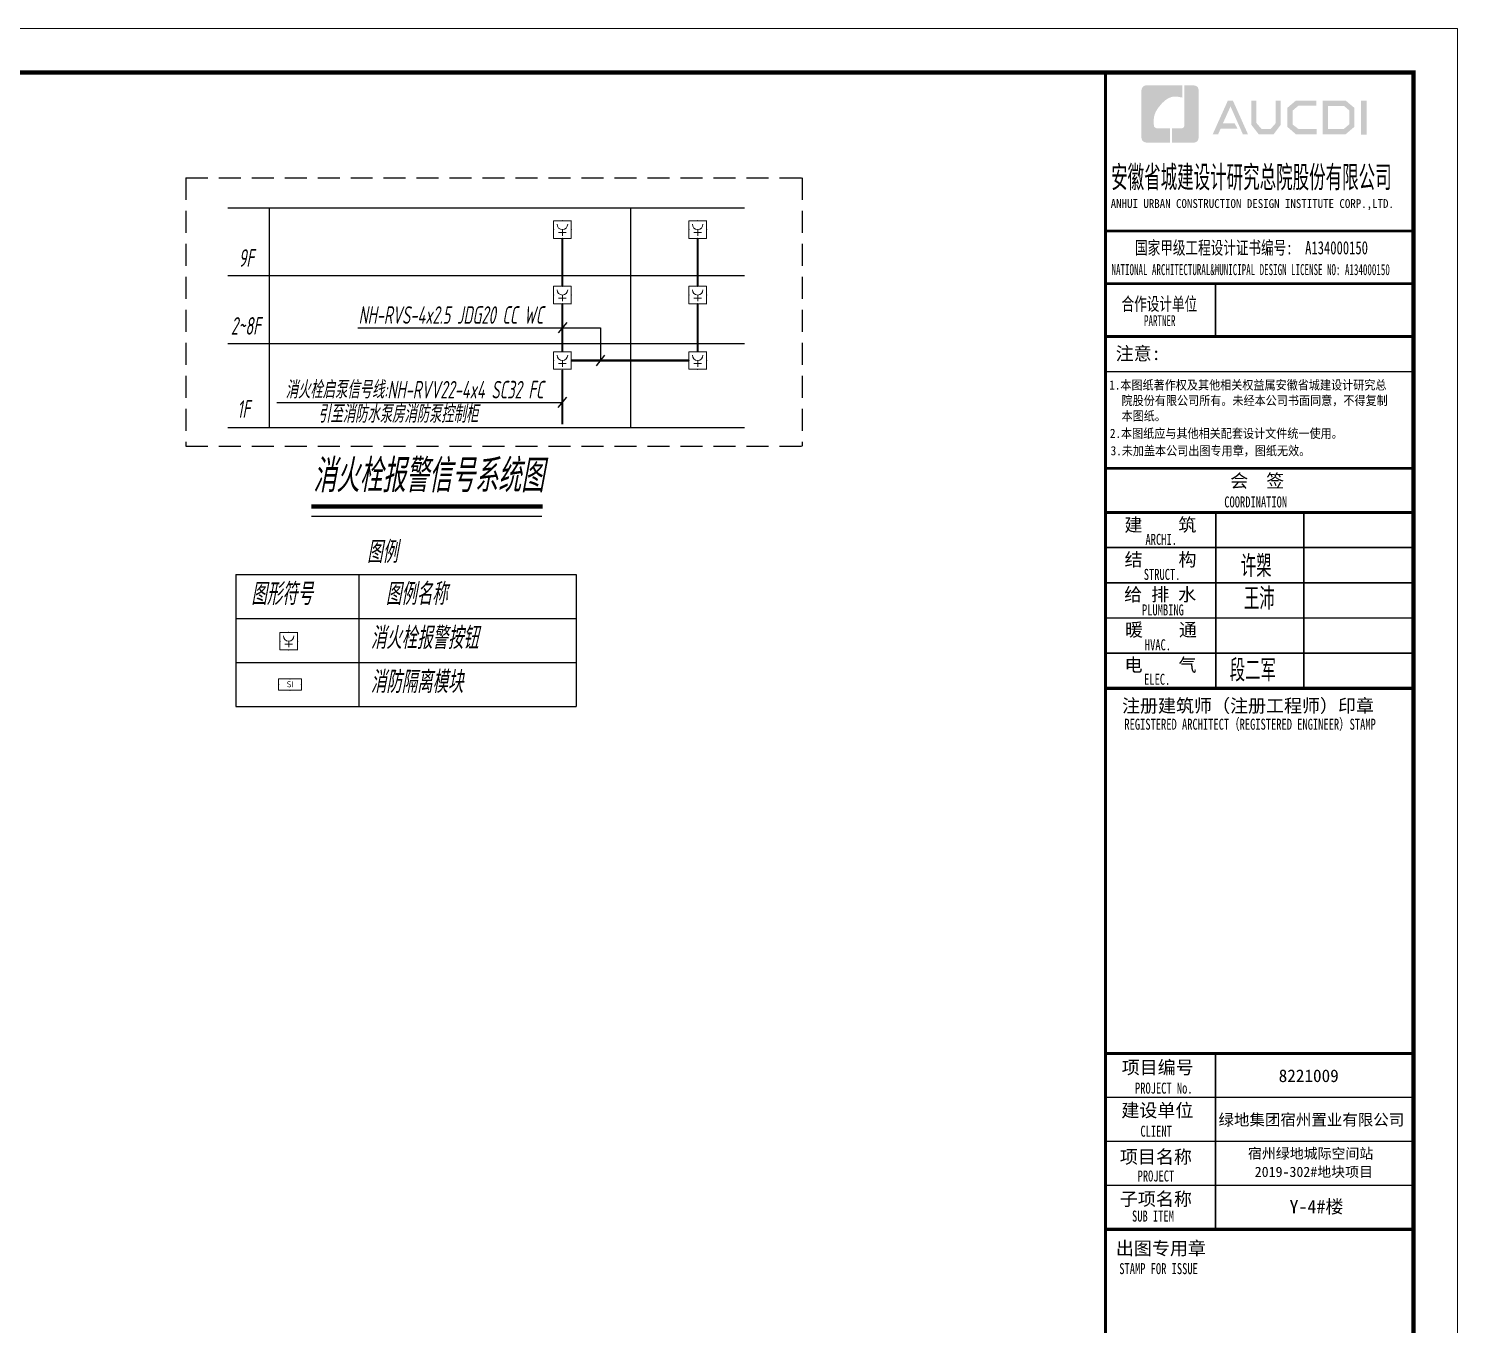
# Model space of a CAD drawing. Extents: x 5031545 to 5313844, y -886381 to -283477.
# Drawn here: x 5281361 to 5313844, y -737644 to -708181 of the extents above; entities that cross this region are included whole.
import ezdxf
from ezdxf.enums import TextEntityAlignment as Align

# ---------------------------------------------------------------- set-up
doc = ezdxf.new("R2010")
doc.units = 0
doc.header["$LTSCALE"] = 1000
doc.header["$MEASUREMENT"] = 0
doc.linetypes.add('DASHED', pattern=[0.75, 0.5, -0.25])
doc.layers.get('0').update_dxf_attribs({"linetype": 'CONTINUOUS'})
for name, color, linetype in [('!!DIM-动力', 7, 'CONTINUOUS'), ('!!电气', 1, 'CONTINUOUS'), ('DIM-照明', 7, 'CONTINUOUS'), ('PUB_TITLE', 4, 'CONTINUOUS'), ('WIRE-SECU-1', 30, 'CONTINUOUS'), ('WIRE-通讯', 4, 'CONTINUOUS'), ('图签文字', 4, 'CONTINUOUS')]:
    doc.layers.add(name, color=color, linetype=linetype)
for name, color, linetype, lineweight in [('EQUIP-消防', 3, 'CONTINUOUS', 20), ('图框', 147, 'CONTINUOUS', 20), ('图签', 147, 'CONTINUOUS', 18)]:
    doc.layers.add(name, color=color, linetype=linetype, lineweight=lineweight)
doc.styles.add('HT', font='simhei.ttf')
doc.styles.add('HZTXT', font='gbeitc.shx', dxfattribs={"width": 0.8, "height": 400, "bigfont": 'hztxt.shx'})
doc.styles.get("Standard").update_dxf_attribs({"font": 'gbenor.shx', "bigfont": 'gbcbig.shx'})
doc.styles.add('宋体', font='', dxfattribs={"height": 4})
doc.styles.add('建筑图签-1', font='simhei.ttf', dxfattribs={"width": 0.7})
doc.styles.add('建筑图签-2', font='TXT.shx', dxfattribs={"width": 0.5, "bigfont": 'HZTXT.shx'})
doc.styles.get('宋体').set_extended_font_data('SimSun')

# ---------------------------------------------------------------- blocks, each defined once
blk = doc.blocks.new('$equip$00002656')
for p, q in [((-0.5, 1), (-0.5, 0)), ((0.5, 1), (-0.5, 1)), ((0.5, 0), (0.5, 1)), ((-0.5, 0), (0.5, 0)), ((-0.219, 0.331), (0.222, 0.331)), ((0, 0.5), (0, 0.15))]:
    blk.add_line(p, q)
at = {"const_width": 0.04}
blk.add_lwpolyline([(-0.5, 1), (0.5, 1), (0.5, 0), (-0.5, 0), (-0.5, 1), (0.5, 1)], dxfattribs=at)
blk.add_arc((0, 0.8), 0.3, 180, 0)
for p in [(0, 1), (-0.5, 0.5), (0, 0), (0.5, 0.5)]:
    blk.add_point(p)
at = {"color": 7, "flags": 1}
for tag, height, p in [('A', 0.00002, (0, 0)), ('B', 0.4, (0.762, 0.292))]:
    blk.add_attdef(tag, text='', height=height, dxfattribs=at).set_placement(p, align=Align.MIDDLE_CENTER)
blk = doc.blocks.new('$equip$00002776')
for p, q in [((0.65, 0.65), (-0.65, 0.65)), ((-0.65, 0.65), (-0.65, 0)), ((-0.65, 0), (0.65, 0)), ((0.65, 0), (0.65, 0.65))]:
    blk.add_line(p, q)
at = {"const_width": 0.04}
blk.add_lwpolyline([(-0.65, 0.65), (-0.65, 0), (0.65, 0), (0.65, 0.65), (-0.65, 0.65), (-0.65, 0)], dxfattribs=at)
for p in [(-0.65, 0.325), (0, 0.65), (0, 0), (0.65, 0.325)]:
    blk.add_point(p)
at = {"color": 7}
blk.add_attdef('$TEXT$', text='', height=0.34, dxfattribs=at).set_placement((0.006, 0.343), align=Align.MIDDLE_CENTER)
at = {"color": 7, "flags": 1}
for tag, height, p in [('A', 0.00002, (0, 0)), ('B', 0.4, (0.905, 0.246))]:
    blk.add_attdef(tag, text='', height=height, dxfattribs=at).set_placement(p, align=Align.MIDDLE_CENTER)
blk = doc.blocks.new('院标1')
h = blk.add_hatch(color=150)
h.dxf.hatch_style = 1
h.set_gradient(color1=(33, 113, 253), color2=(33, 113, 253), tint=1, name='INVCURVED')
edge = h.paths.add_edge_path()
edge.add_spline(control_points=[(116373, 648379), (116379, 648379), (116382, 648379), (116391, 648379), (116391, 648379), (116391, 648379), (116616, 648379), (116616, 648379), (116616, 648379), (116616, 648379), (116616, 648054), (116616, 648054), (116616, 648054), (116616, 648054), (116108, 648054), (116108, 648054), (116108, 648054), (116028, 648054), (115963, 648111), (115963, 648199), (115963, 648199), (115963, 648199), (115963, 649215), (115963, 649215), (115963, 649215), (115963, 649295), (116018, 649360), (116108, 649360), (116108, 649360), (116108, 649360), (116897, 649360), (116897, 649360), (116897, 649360), (116897, 649360), (116897, 649080), (116897, 649080), (116897, 649080), (116897, 649080), (116566, 649140), (116356, 648859), (116356, 648859), (116245, 648719), (116240, 648545), (116247, 648466), (116247, 648466), (116254, 648386), (116247, 648466), (116247, 648466), (116247, 648466), (116247, 648466), (116258, 648374), (116373, 648379)], knot_values=[0, 0, 0, 0, 0.071429, 0.071429, 0.071429, 0.107143, 0.142857, 0.142857, 0.142857, 0.178571, 0.214286, 0.214286, 0.214286, 0.25, 0.285714, 0.285714, 0.285714, 0.321429, 0.357143, 0.357143, 0.357143, 0.392857, 0.428571, 0.428571, 0.428571, 0.464286, 0.5, 0.5, 0.5, 0.535714, 0.571429, 0.571429, 0.571429, 0.607143, 0.642857, 0.642857, 0.642857, 0.678571, 0.714286, 0.714286, 0.714286, 0.75, 0.785714, 0.785714, 0.785714, 0.821429, 0.857143, 0.857143, 0.857143, 0.928571, 1, 1, 1, 1], degree=3, periodic=0)
h = blk.add_hatch(color=150)
h.dxf.hatch_style = 1
h.set_gradient(color1=(33, 113, 253), color2=(33, 113, 253), tint=1, name='INVCURVED')
edge = h.paths.add_edge_path()
edge.add_spline(control_points=[(117268, 649215), (117268, 649215), (117268, 648199), (117268, 648199), (117268, 648199), (117268, 648114), (117212, 648054), (117123, 648054), (117123, 648054), (117123, 648054), (116663, 648054), (116663, 648054), (116663, 648054), (116663, 648054), (116663, 648379), (116663, 648379), (116663, 648379), (116663, 648379), (116865, 648379), (116865, 648379), (116865, 648379), (116907, 648379), (116941, 648413), (116941, 648455), (116941, 648455), (116941, 648455), (116941, 649360), (116941, 649360), (116941, 649360), (116941, 649360), (117123, 649360), (117123, 649360), (117123, 649360), (117204, 649360), (117268, 649306), (117268, 649215)], knot_values=[0, 0, 0, 0, 0.1, 0.1, 0.1, 0.15, 0.2, 0.2, 0.2, 0.25, 0.3, 0.3, 0.3, 0.35, 0.4, 0.4, 0.4, 0.45, 0.5, 0.5, 0.5, 0.55, 0.6, 0.6, 0.6, 0.65, 0.7, 0.7, 0.7, 0.75, 0.8, 0.8, 0.8, 0.9, 1, 1, 1, 1], degree=3, periodic=0)
blk = doc.blocks.new('A$C1435328E')
at = {"layer": 'PUB_TITLE'}
h = blk.add_hatch(color=4, dxfattribs=at)
h.paths.add_polyline_path([(-1192, 56058), (-1066, 56058), (-1066, 55288), (-1192, 55288)])
h.paths.add_polyline_path([(-1944, 55942), (-1944, 55416), (-1584, 55416), (-1460, 55523), (-1460, 55841), (-1580, 55942)], flags=16)
h.paths.add_polyline_path([(-2062, 56060), (-2062, 55298), (-1540, 55298), (-1341, 55468), (-1341, 55896), (-1537, 56060)])
h.paths.add_polyline_path([(-2205, 56064), (-2205, 55948), (-2612, 55948), (-2745, 55837), (-2745, 55518), (-2612, 55415), (-2203, 55415), (-2203, 55293), (-2667, 55293), (-2869, 55468), (-2869, 55896), (-2671, 56064)])
h.paths.add_polyline_path([(-3688, 56062), (-3568, 56062), (-3568, 55551), (-3454, 55420), (-3243, 55420), (-3129, 55551), (-3129, 56062), (-3015, 56062), (-3015, 55514), (-3179, 55297), (-3517, 55297), (-3688, 55516)])
h.paths.add_polyline_path([(-4220, 56060), (-4103, 56060), (-3761, 55296), (-3877, 55296), (-4158, 55930), (-4333, 55542), (-4062, 55542), (-4001, 55427), (-4382, 55427), (-4441, 55294), (-4564, 55294)])
for points, const_width in [([(-7000, 50700), (0, 50700)], 70), ([(-7000, 49899), (0, 49899)], 35)]:
    blk.add_lwpolyline(points, dxfattribs=dict(const_width=const_width))
at = {"layer": '图框'}
for p, q in [((-7000, 53100), (0, 53100)), ((-7000, 53100), (0, 53100)), ((-7000, 51900), (0, 51900))]:
    blk.add_line(p, q, dxfattribs=at)
for points, const_width in [([(-7000, -700), (-7000, 56700)], 70), ([(-7000, 53100), (0, 53100)], 60), ([(-7000, 51900), (0, 51900)], 60), ([(-7000, 51900), (0, 51900)], 60), ([(-4500, 51900), (-4500, 50700)], 35), ([(-7000, 50700), (0, 50700)], 60), ([(-6992, 47700), (8, 47700)], 60), ([(-6992, 46700), (8, 46700)], 70), ([(-6992, 46700), (8, 46700)], 70), ([(-4492, 46700), (-4492, 42700)], 35), ([(-2492, 46700), (-2492, 42700)], 35), ([(-6992, 45900), (8, 45900)], 35), ([(-6992, 45100), (8, 45100)], 35), ([(-6992, 44300), (8, 44300)], 35), ([(-6992, 43500), (8, 43500)], 35), ([(-6992, 42700), (8, 42700)], 70), ([(-7000, 34400), (0, 34400)], 70), ([(-7000, 34400), (0, 34400)], 70), ([(-4500, 30400), (-4500, 34400)], 35), ([(-7000, 33400), (0, 33400)], 35), ([(-7000, 32400), (0, 32400)], 35), ([(-7000, 31400), (0, 31400)], 35), ([(0, 30400), (-7000, 30400)], 70)]:
    blk.add_lwpolyline(points, dxfattribs=dict(at, const_width=const_width))
blk.add_blockref('院标1', (-122149, -592949))
at = {"layer": 'PUB_TITLE', "style": 'HT', "width": 0.88}
for s, p in [('1.本图纸著作权及其他相关权益属安徽省城建设计研究总', (-6914, 49493)), ('院股份有限公司所有。未经本公司书面同意，不得复制', (-6635, 49139)), ('本图纸。', (-6635, 48789)), (' 2.本图纸应与其他相关配套设计文件统一使用。 ', (-7025, 48392)), ('3.未加盖本公司出图专用章，图纸无效。', (-6882, 47998))]:
    blk.add_text(s, height=210, dxfattribs=at).set_placement(p)
at = {"layer": '图签', "color": 154, "style": '宋体'}
for s, height, p in [('8221009', 286.7, (-3063, 33748)), ('绿地集团宿州置业有限公司', 258.01, (-4432, 32762)), ('宿州绿地城际空间站', 232.2, (-3762, 32009)), ('2019-302#地块项目', 232.21, (-3608, 31591))]:
    blk.add_text(s, height=height, dxfattribs=at).set_placement(p)
at = {"layer": '图签文字', "color": 7, "style": '建筑图签-1'}
for s, height, width, p in [('安徽省城建设计研究总院股份有限公司', 500, 0.55, (-6872, 54077)), ('国家甲级工程设计证书编号:  A134000150', 300, 0.7, (-6328, 52567)), ('合作设计单位', 300, 0.7, (-6635, 51290))]:
    blk.add_text(s, height=height, dxfattribs=dict(at, width=width)).set_placement(p)
at = {"layer": '图签文字', "linetype": 'Continuous', "style": '建筑图签-1', "width": 0.91}
blk.add_text('ANHUI URBAN CONSTRUCTION DESIGN INSTITUTE CORP.,LTD.', height=200, dxfattribs=at).set_placement((-6882, 53622))
at = {"layer": '图签文字', "style": '建筑图签-1'}
for s, width, p in [('NATIONAL ARCHITECTURAL&MUNICIPAL DESIGN LICENSE NO: A134000150', 0.6, (-6863, 52095)), ('PARTNER', 0.6, (-6125, 50934)), ('COORDINATION', 0.7, (-4300, 46813)), ('ARCHI.', 0.7, (-6091, 45962)), ('STRUCT.', 0.7, (-6130, 45165)), ('PLUMBING', 0.7, (-6171, 44358)), ('HVAC.', 0.7, (-6106, 43565)), ('ELEC.', 0.7, (-6122, 42780)), ('REGISTERED ARCHITECT（REGISTERED ENGINEER）STAMP', 0.7, (-6571, 41759)), ('PROJECT No.', 0.7, (-6330, 33485, -1799)), ('CLIENT', 0.7, (-6206, 32506)), ('PROJECT', 0.7, (-6271, 31487)), ('SUB ITEM', 0.7, (-6398, 30576)), ('STAMP FOR ISSUE', 0.7, (-6687, 29381))]:
    blk.add_text(s, height=250, dxfattribs=dict(at, width=width)).set_placement(p)
at = {"layer": '图签文字', "color": 7, "style": '建筑图签-1'}
for s, p in [('注意:', (-6769, 50163)), ('会  签', (-4165, 47268)), ('建    筑', (-6570, 46267)), ('结    构', (-6566, 45479)), ('给 排 水', (-6575, 44685)), ('暖    通', (-6557, 43882)), ('电    气', (-6567, 43082)), ('注册建筑师（注册工程师）印章', (-6625, 42154)), ('项目编号', (-6632, 33932)), ('建设单位', (-6640, 32955)), ('项目名称', (-6673, 31897)), ('子项名称', (-6673, 30940)), ('出图专用章', (-6764, 29818))]:
    blk.add_text(s, height=300, dxfattribs=at).set_placement(p)
at = {"layer": '图签文字', "color": 1, "style": '建筑图签-2', "width": 0.7}
for s, p in [('许槊', (-3925, 45228)), ('王沛', (-3854, 44487)), ('段二军', (-4176, 42857))]:
    blk.add_text(s, height=500, dxfattribs=at).set_placement(p)
at = {"layer": '图签文字', "color": 2, "style": '建筑图签-1'}
blk.add_text('Y-4#楼', height=300, dxfattribs=at).set_placement((-2817, 30767))

msp = doc.modelspace()

# ---------------------------------------------------------------- linework, layer by layer
at = {"layer": '!!DIM-动力'}
for p, q in [((5285894.3, -712252.9), (5297633.2, -712252.9)), ((5295042.4, -712252.9), (5295042.4, -717249.2)), ((5285894.3, -713796.8), (5297633.2, -713796.8)), ((5293594, -714865.7), (5293399.1, -715101.6)), ((5293496.6, -714983.7), (5294360, -714983.7)), ((5294360, -714983.7), (5294360, -715728.1)), ((5285894.3, -715340.7), (5297633.2, -715340.7)), ((5294457.5, -715610.1), (5294262.6, -715846)), ((5293586.1, -716563.5), (5293391.2, -716799.4)), ((5285894.3, -717249.2), (5297633.2, -717249.2))]:
    msp.add_line(p, q, dxfattribs=at)
for points in [[(5288849.5, -714983.7), (5293496.6, -714983.7)], [(5287005.9, -716681.4), (5293488.7, -716681.4)]]:
    msp.add_lwpolyline(points, dxfattribs=at)
at = {"layer": 'DIM-照明', "color": 253, "linetype": 'DASHED'}
for p, q in [((5284933.3, -711573.2), (5284933.3, -717673.4)), ((5284933.3, -711573.2), (5298948.7, -711573.2)), ((5298948.7, -711573.2), (5298948.7, -717673.4)), ((5284933.3, -717673.4), (5298948.7, -717673.4))]:
    msp.add_line(p, q, dxfattribs=at)
at = {"layer": 'DIM-照明'}
for p, q in [((5286826.9, -712252.9), (5286826.9, -717249.2)), ((5286075.5, -720591.9), (5286075.5, -723591.9)), ((5286075.5, -720591.9), (5293806.5, -720591.9)), ((5288870.1, -720591.9), (5288870.1, -723591.9)), ((5293806.5, -720591.9), (5293806.5, -723591.9)), ((5286075.5, -721591.9), (5293806.5, -721591.9)), ((5286075.5, -722591.9), (5293806.5, -722591.9)), ((5286075.5, -723591.9), (5293806.5, -723591.9))]:
    msp.add_line(p, q, dxfattribs=at)
at = {"layer": 'WIRE-SECU-1', "color": 7}
msp.add_line((5287792.2, -719266.3, 959.7), (5293025.9, -719266.3, 959.7), dxfattribs=at)
at = {"layer": 'WIRE-SECU-1', "color": 7, "const_width": 98.5, "elevation": 959.7}
msp.add_lwpolyline([(5287791, -719050.6), (5293050, -719050.6)], dxfattribs=at)
at = {"layer": 'WIRE-通讯', "linetype": 'Continuous', "const_width": 50}
for points in [[(5293496.6, -714039.3), (5293496.6, -712950.5)], [(5296572.6, -714039.3), (5296572.6, -712950.5)], [(5293496.6, -715528.1), (5293496.6, -714439.3)], [(5296572.6, -715528.1), (5296572.6, -714439.3)], [(5293696.6, -715728.1), (5296372.6, -715728.1)], [(5293496.6, -717175.4), (5293496.6, -717175.4), (5293496.6, -715942.7)]]:
    msp.add_lwpolyline(points, dxfattribs=at)
at = {"layer": '图框'}
msp.add_lwpolyline([(5229743.6, -708181), (5313843.6, -708181), (5313843.6, -767581), (5229743.6, -767581)], close=True, dxfattribs=at)
at = {"layer": '图框', "const_width": 100}
msp.add_lwpolyline([(5312843.6, -766581), (5312843.6, -709181), (5232243.6, -709181), (5232243.6, -766581)], close=True, dxfattribs=at)

# ---------------------------------------------------------------- block references
at = {"layer": '!!电气'}
msp.add_blockref('A$C1435328E', (5312843.6, -765881), dxfattribs=at)
at = {"layer": 'EQUIP-消防', "linetype": 'ByBlock', "ltscale": 0.5, "xscale": 400, "yscale": 400, "zscale": 400}
for p in [(5293496.6, -712950.5), (5296572.6, -712950.5), (5293496.6, -714439.3), (5296572.6, -714439.3), (5293496.6, -715928.1), (5296572.6, -715928.1), (5287274.8, -722309)]:
    msp.add_blockref('$equip$00002656', p, dxfattribs=at)
at = {"layer": 'EQUIP-消防', "xscale": 400, "yscale": 400, "zscale": 400}
msp.add_blockref('$equip$00002776', (5287305.1, -723226.6), dxfattribs=at).add_auto_attribs({'$TEXT$': 'SI'})

# ---------------------------------------------------------------- texts
at = {"layer": 'DIM-照明', "style": 'HZTXT', "width": 0.7}
for s, height, p in [('9F', 400, (5286136.6, -713597.4)), ('NH-RVS-4x2.5 JDG20 CC WC', 400, (5288863.1, -714893.3, 959.7)), ('2~8F', 400, (5285960.3, -715141.3)), ('消火栓启泵信号线:NH-RVV22-4x4 SC32 FC', 400, (5287202.1, -716591, 959.7)), ('1F', 400, (5286103.4, -717030.6)), ('引至消防水泵房消防泵控制柜', 400, (5287939.4, -717142.5, 959.7)), ('图例', 500, (5289053.2, -720333.3)), ('图形符号', 500, (5286420.2, -721286.3)), ('图例名称', 500, (5289479.9, -721286.3)), ('消火栓报警按钮', 500, (5289138.4, -722286.3)), ('消防隔离模块', 500, (5289138.4, -723286.3))]:
    msp.add_text(s, height=height, dxfattribs=at).set_placement(p)
at = {"layer": 'DIM-照明', "color": 7, "style": 'HZTXT', "width": 0.7}
msp.add_text('消火栓报警信号系统图', height=750, dxfattribs=at).set_placement((5287825.2, -718722.1, 959.7))

doc.saveas('drawing.dxf')
